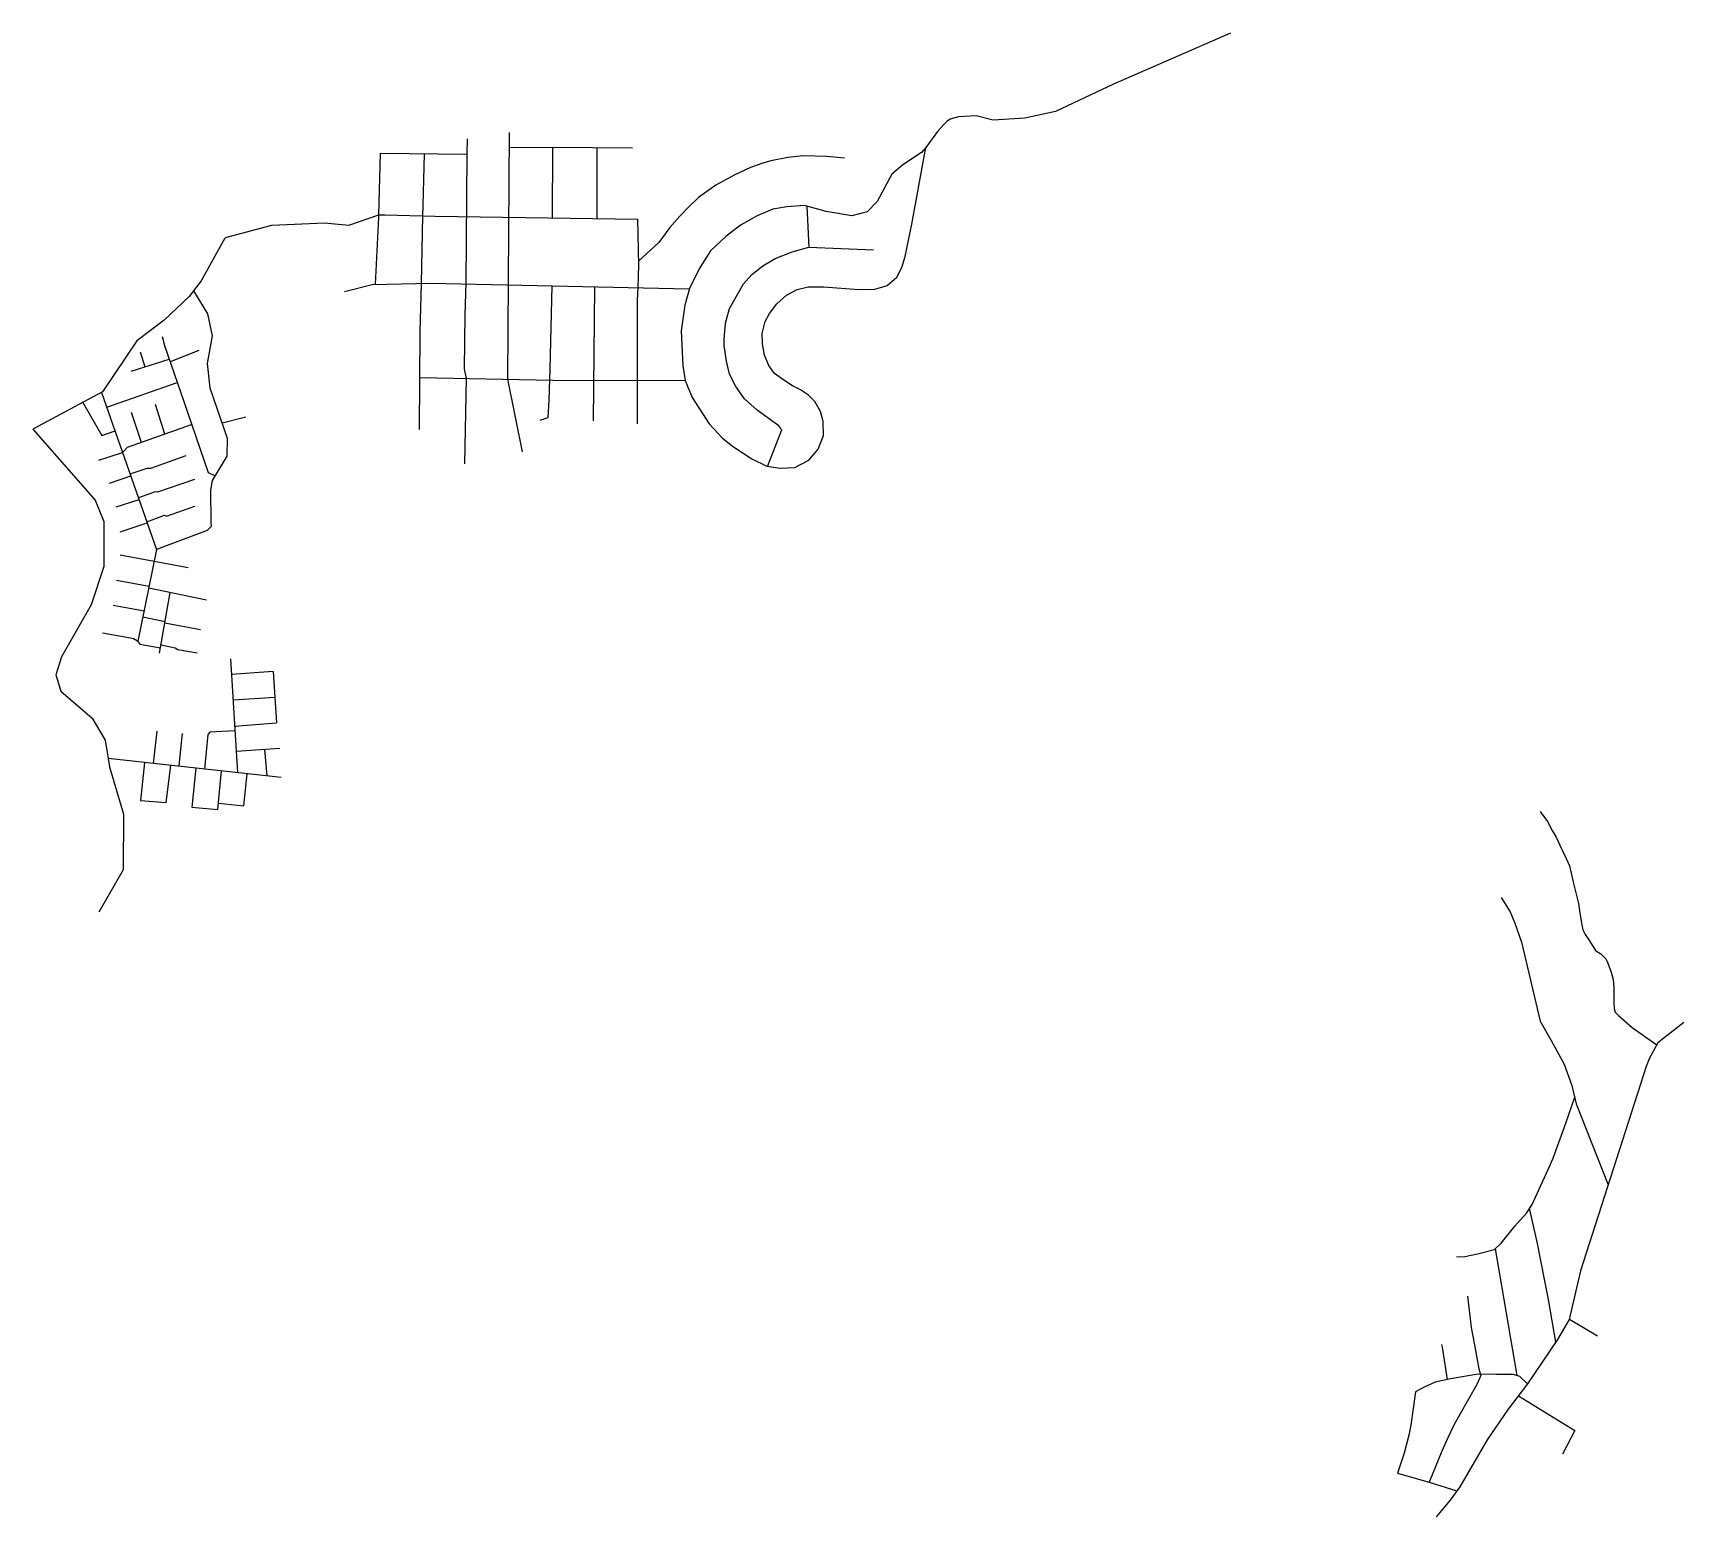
# Model space of a CAD drawing. Header units: millimetres. Extents: x 341202 to 343574, y 7371058 to 7373191.
import ezdxf

# ---------------------------------------------------------------- set-up
doc = ezdxf.new("R2010")
doc.units = ezdxf.units.MM
for name, color, linetype in [('AVENIDA BEETHOVEN - 29_12_20 - MAVIC - BOTUJURU - ETAPA 01 - DJI_0066', 7, 'Continuous'), ('AVENIDA IVANOVSKY - 29_12_20 - MAVIC - BOTUJURU - ETAPA 01 - DJI_0069', 7, 'Continuous'), ('AVENIDA MANAUS - 29_12_20 - PHANTOM 4 - BOTUJURU - DJI_0014', 7, 'Continuous'), ('AVENIDA NICOLA DEMARCHI - 29_12_20 - MAVIC - BOTUJURU - ETAPA 01 - DJI_0065', 7, 'Continuous'), ('ESTRADA DO VERGUEIRO - 29_12_20 - PHANTOM 4 - BOTUJURU - DJI_0011', 7, 'Continuous'), ('MCT - RUA AUGUSTO ROSA DA SILVA', 1, 'Continuous'), ('MCT - TRAVESSA CAMAÇARI', 7, 'Continuous'), ('MCT - TRAVESSA FROMER', 7, 'Continuous'), ('MCT - TRAVESSA GRAVATÁ', 7, 'Continuous'), ('RUA 2 DE DEZEMBRO - 29_12_20 - PHANTOM 4 - BOTUJURU - DJI_0016', 7, 'Continuous'), ('RUA AGOSTINHO MASINI - 28_12_20 - PASTA ÚNICA - DJI_0160', 1, 'Continuous'), ('RUA ALBINA SILVA - 28_12_20 - PASTA ÚNICA - DJI_0161', 1, 'Continuous'), ('RUA ALIANÇAS - 29_12_20 - MAVIC - BOTUJURU - ETAPA 01 - DJI_0062', 7, 'Continuous'), ('RUA ANTONIO FRANCISCO ZANELLATO', 1, 'Continuous'), ('RUA ANTONIO MENEGHETTI - 28_12_20 - PASTA ÚNICA - DJI_0162', 1, 'Continuous'), ('RUA ANÉSIO SIQUEIRA LIMA - 29_12_20 - PHANTOM 4 - BOTUJURU - DJI_0022', 7, 'Continuous'), ('RUA ARCO VERDE - 29_12_20 _ MAVIC - BOTUJURU - ETAPA 01 - DJI_0054', 7, 'Continuous'), ('RUA ARCO-ÍRIS - 29_12_20 - MAVIC - BOTUJURU - ETAPA 01 - DJI_0047', 7, 'Continuous'), ('RUA BODAS DE PRATA - 29_12_20 - MAVIC - BOTUJURU - ETAPA 01 - DJI_0067', 7, 'Continuous'), ('RUA CHOPIN - 29_12_20 - MAVIC - BOTUJURU - ETAPA 01 - DJI_0080', 7, 'Continuous'), ('RUA COPÉLIA - 29_12_20 - MAVIC - BOTUJURU - ETAPA 01 - DJI_0076', 7, 'Continuous'), ('RUA CUNHA - 29_12_20 - PHANTOM 4 - BOTUJURU - DJI_0015', 7, 'Continuous'), ('RUA DANÚBIO AZUL - 29_12_20 - MAVIC - BOTUJURU - ETAPA 01 - DJI_0081', 7, 'Continuous'), ('RUA DEBÉLIS - 29_12_20 - MAVIC - BOTUJURU - ETAPA 01 - DJI_0070', 7, 'Continuous'), ('RUA DO TESOURO - 29_12_20 - MAVIC - BOTUJURU - ETAPA 01 - DJI_0079', 7, 'Continuous'), ('RUA EFRAIM RAMOS DA SILVA -29_12_20 - MAVIC - BOTUJURU - ETAPA 01 - DJI_0051', 7, 'Continuous'), ('RUA EMA CIPRIANI BRUNI - 28_12_20 - PASTA ÚNICA - DJI_0001', 1, 'Continuous'), ('RUA EMÍLIO STUCHI - 28_12_20 - PASTA ÚNICA - DJI_0008', 1, 'Continuous'), ('RUA FELIPE MACEDO PONTES - 29_12_20 - MAVIC - BOTUJURU - ETAPA 01 - DJI_0055', 7, 'Continuous'), ('RUA FOLHAS DA MANHÃ - 29_12_20 - MAVIC - BOTUJURU - ETAPA 01 - DJI_0072', 7, 'Continuous'), ('RUA GIUSEPPE SABATINI - 28_12_20 - PASTA ÚNICA - DJI_0038', 1, 'Continuous'), ('RUA HUMAITÁ - 29_12_20 - PHANTOM 4 - BOTUJURU - DJI_0012', 7, 'Continuous'), ('RUA JACINTO SIMIONATO FILHO - 28_12_20 - PASTA ÚNICA - DJI_0035', 1, 'Continuous'), ("RUA JOSE D'ANGELO - 28 _12_20 - PASTA ÚNICA - DJI_0005", 1, 'Continuous'), ('RUA JOSÉ CARLOS DO NASCIMENTO - 29_12_20 - MAVIC - BOTUJURU - ETAPA 01 - DJI_0071', 7, 'Continuous'), ('RUA JOSÉ GOMES MORENO - 28_12_20 - PASTA ÚNICA - DJI_0006 - DJI_0165', 1, 'Continuous'), ('RUA JOÃO INÁCIO DA SILVA - 29_12_20 - MAVIC - BOTUJURU - ETAPA 01 - DJI_0052', 7, 'Continuous'), ('RUA JOÃO TURBAY - 28_12_20 - PASTA ÚNICA - DJI_0009', 1, 'Continuous'), ('RUA JULIO BARAZAL SALGADO - 28_12_20 - PASTA ÚNICA - DJI_0164', 1, 'Continuous'), ('RUA JURUBEBA - 29_12_20 - PHANTOM 4 - BOTUJURU - DJI_0013', 7, 'Continuous'), ('RUA LAGUNA - 29_12_20 - MAVIC - BOTUJURU - ETAPA 01 - DJI_0077', 7, 'Continuous'), ('RUA LUIZ DALMOLIN - 28_12_20 - PASTA ÚNICA - DJI_0163', 1, 'Continuous'), ('RUA MANFREDO MEYER - 29_12_20 - PHANTOM 4 - BOTUJURU - DJI_0020', 7, 'Continuous'), ('RUA MANGUE SECO - 29_12_20 - PHANTOM 4 - BOTUJURU - DJI_0018', 7, 'Continuous'), ('RUA MARLI BEZARRA DA SILVA - 29_12_20 - MAVIC - BOTUJURU - ETAPA 01 - DJI_0063 - DJI_0064', 7, 'Continuous'), ('RUA MUCUGEO - 29_12_20 - MAVIC - BOTUJURU - ETAPA 01 - DJI_0071', 7, 'Continuous'), ('RUA NICOLA FELTRIN - 28_12_20 - PASTA ÚNICA - DJI_0039', 1, 'Continuous'), ('RUA NOVO ORIENTE - 29_12_20 - PHANTOM 4 - BOTUJURU - DJI_0017', 7, 'Continuous'), ('RUA O - TRES - 29_12_20 - PHANTOM 4 - BOTUJURU - DJI_0019', 7, 'Continuous'), ('RUA OMAR DAIBERT - 28_12_20 - PASTA ÚNICA - DJI_0004', 1, 'Continuous'), ('RUA PASTOR TITO RODRIGUES LINHARES - 28_12_20 - PASTA ÚNICA - DJI_0007', 1, 'Continuous'), ('RUA POPULAR - 29_12_20 - MAVIC - BOTUJURU - ETAPA 01 - DJI_0042', 7, 'Continuous'), ('RUA PRIMAVERA - 29_12_20 - MAVIC - BOTUJURU - ETAPA 01 - DJI_0041', 7, 'Continuous'), ('RUA SALIM MAHFOUD - 28_12_20 - PASTA ÚNICA - DJI_0036', 1, 'Continuous'), ('RUA SEBASTIÃO BRUNI - 28_12_20 - PASTA ÚNICA - DJI_0159', 1, 'Continuous'), ('RUA SINFONIA - 29_12_20 -MAVIC - BOTUJURU - ETAPA 01 - DJI_0073', 7, 'Continuous'), ('RUA STRAUSS - 29_12_20 - MAVIC - BOTUJURU - ETAPA 01 - DJI_0078', 7, 'Continuous'), ('RUA TARUMÃ - 29_12_20 - PHANTOM 4 - BOTUJURU - DJI_0021', 7, 'Continuous'), ('RUA UNIÃO - 29 _12_20 - MAVIC - BOTUJURU - ETAPA 01 - DJI_0058', 7, 'Continuous'), ('RUA VALSA DE VIENA - 29_12_20 - MAVIC - BOTUJURU - ETAPA 01 - DJI_0075', 7, 'Continuous'), ('RUA VALSA DO IMPERADOR - 29_12_20 - MAVIC - BOTUJURU - ETAPA 01 - DJI_0075', 7, 'Continuous'), ('RUA YANOMAMI - 29_12_20 - MAVIC - BOTUJURU - ETAPA 01 - DJI_0041', 7, 'Continuous'), ('TRAVESSA ANITA MARIA DOS SANTOS - 29_12_20 - MAVIC - BOTUJURU - ETAPA 01 - DJI_0048', 7, 'Continuous'), ('TRAVESSA BELA - 29_12_20 - MAVIC - BOTUJURU - ETAPA 01 - DJI_0043', 7, 'Continuous'), ('TRAVESSA BELA DONA - 29_12_20 - MAVIC - BOTUJURU - ETAPA 01 - DJI_0057', 7, 'Continuous'), ('TRAVESSA CAMÉLIA BRANCA - 29_12_20 - MAVIC - BOTUJURU - ETAPA 01 - DJI_0044', 7, 'Continuous'), ('TRAVESSA ESTRELA DE PRATA - 29_12_20 - MAVIC - BOTUJURU - ETAPA 01 - DJI_0045', 7, 'Continuous'), ('TRAVESSA GARANHUNS - 29_12_20 - PHANTOM 4 - BOTUJURU - DJI_0007', 7, 'Continuous'), ('TRAVESSA IDEAL - 29_12_20 - MAVIC - BOTUJURU - ETAPA 01 - DJI_0050', 7, 'Continuous'), ('TRAVESSA MANOEL DE OLIVEIRA - 29_12_20 - MAVIC - BOTUJURU - ETAPA 01 -DJI_0059', 7, 'Continuous'), ('TRAVESSA RACHEL DE QUEIROZ - 29_12_20 - MAVIC - BOTUJURU - ETAPA 01 - DJI_0049', 7, 'Continuous'), ('TRAVESSA RECANTO DO SOL - 29_12_20 - MAVIC - BOTUJURU - ETAPA 01 - DJI_0061', 7, 'Continuous'), ('TRAVESSA SOBRAL - 29_12_20 - MAVIC - BOTUJURU - ETAPA 01 - DJI_0060', 7, 'Continuous'), ('TRAVESSA TEREZINHA LIMA - 29_12_20 - MAVIC - BOTUJURU - ETAPA 01 - DJI_0056', 7, 'Continuous')]:
    doc.layers.add(name, color=color, linetype=linetype)

msp = doc.modelspace()

# ---------------------------------------------------------------- linework, layer by layer
at = {"layer": 'AVENIDA BEETHOVEN - 29_12_20 - MAVIC - BOTUJURU - ETAPA 01 - DJI_0066'}
msp.add_lwpolyline([(341558.6, 7372120.8), (341310.1, 7372147.9)], dxfattribs=at)
at = {"layer": 'AVENIDA IVANOVSKY - 29_12_20 - MAVIC - BOTUJURU - ETAPA 01 - DJI_0069', "linetype": 'Continuous'}
msp.add_lwpolyline([(341485.9, 7372291.4), (341495.9, 7372127.6)], dxfattribs=at)
at = {"layer": 'AVENIDA MANAUS - 29_12_20 - PHANTOM 4 - BOTUJURU - DJI_0014', "linetype": 'Continuous'}
msp.add_lwpolyline([(343246.8, 7371431.9), (343259, 7371432.2), (343276.9, 7371436), (343301.7, 7371442.5), (343311.3, 7371451.4), (343330.7, 7371476.1), (343347.3, 7371494.7), (343355.5, 7371507.2), (343378, 7371556.4), (343385.8, 7371573.6), (343404.2, 7371624.2), (343416.8, 7371661.3)], dxfattribs=at)
at = {"layer": 'AVENIDA NICOLA DEMARCHI - 29_12_20 - MAVIC - BOTUJURU - ETAPA 01 - DJI_0065'}
msp.add_lwpolyline([(341477.8, 7372895.6), (341443.6, 7372834.2), (341426.6, 7372811.8), (341390.6, 7372777.8), (341351.1, 7372748.3), (341301.8, 7372674.7), (341202.1, 7372621.2), (341291.6, 7372519.2), (341304.1, 7372488.4), (341304.1, 7372424.1), (341285.6, 7372368.9), (341242.9, 7372294.2), (341235.1, 7372268.2), (341241.9, 7372244.9), (341287.3, 7372206), (341306, 7372174.4), (341311.9, 7372135.9), (341332.3, 7372067.8), (341331.6, 7371987.9), (341296.7, 7371927.3)], dxfattribs=at)
at = {"layer": 'ESTRADA DO VERGUEIRO - 29_12_20 - PHANTOM 4 - BOTUJURU - DJI_0011'}
msp.add_lwpolyline([(343573.7, 7371768.6), (343536.1, 7371739.3), (343523.6, 7371716.2), (343519.6, 7371705.5), (343425.1, 7371411.7), (343409, 7371341.7), (343392.2, 7371313), (343349, 7371249.3), (343321.3, 7371212.9), (343290.8, 7371169.1), (343251.8, 7371101.5), (343237.7, 7371082), (343217.6, 7371058.1)], dxfattribs=at)
at = {"layer": 'MCT - RUA AUGUSTO ROSA DA SILVA'}
msp.add_lwpolyline([(342257.4, 7372567.7), (342277.9, 7372620.2)], dxfattribs=at)
at = {"layer": 'MCT - TRAVESSA CAMAÇARI', "linetype": 'Continuous'}
msp.add_lwpolyline([(341440.2, 7372734.2), (341399.1, 7372718)], dxfattribs=at)
at = {"layer": 'MCT - TRAVESSA FROMER', "linetype": 'Continuous'}
msp.add_lwpolyline([(341355.9, 7372732.5), (341362.6, 7372710.9)], dxfattribs=at)
at = {"layer": 'MCT - TRAVESSA GRAVATÁ', "linetype": 'Continuous'}
msp.add_lwpolyline([(341507.9, 7372638.7), (341473.8, 7372629.8)], dxfattribs=at)
at = {"layer": 'RUA 2 DE DEZEMBRO - 29_12_20 - PHANTOM 4 - BOTUJURU - DJI_0016', "linetype": 'Continuous'}
msp.add_lwpolyline([(343262.9, 7371375.2), (343266, 7371346.9), (343268.2, 7371330.5), (343272.2, 7371307.8), (343278.9, 7371271), (343282.1, 7371261.4), (343276, 7371248.5), (343252, 7371206.5), (343243.2, 7371190.2), (343234.6, 7371171.9), (343225.8, 7371152.7), (343207.5, 7371108.3)], dxfattribs=at)
at = {"layer": 'RUA AGOSTINHO MASINI - 28_12_20 - PASTA ÚNICA - DJI_0160'}
msp.add_lwpolyline([(342008.6, 7372826), (342006.8, 7372633.1)], dxfattribs=at)
at = {"layer": 'RUA ALBINA SILVA - 28_12_20 - PASTA ÚNICA - DJI_0161'}
msp.add_lwpolyline([(341930.5, 7372634.3), (341942, 7372637.8), (341943.8, 7372662.9), (341943.8, 7372662.9), (341945.2, 7372707.3), (341947.8, 7372827.3)], dxfattribs=at)
at = {"layer": 'RUA ALIANÇAS - 29_12_20 - MAVIC - BOTUJURU - ETAPA 01 - DJI_0062', "linetype": 'Continuous'}
msp.add_lwpolyline([(341327.3, 7372440.6), (341376.1, 7372431.4), (341425, 7372422.6)], dxfattribs=at)
at = {"layer": 'RUA ANTONIO FRANCISCO ZANELLATO'}
msp.add_lwpolyline([(342922.5, 7373190.5), (342754.2, 7373117.1), (342671, 7373077.7), (342626.9, 7373068), (342581.4, 7373065.2), (342556.8, 7373071.4), (342531.8, 7373070.2), (342519.7, 7373066.6), (342514.9, 7373063.5), (342510.6, 7373059), (342501.6, 7373048.9), (342484.7, 7373025.9)], dxfattribs=at)
at = {"layer": 'RUA ANTONIO MENEGHETTI - 28_12_20 - PASTA ÚNICA - DJI_0162'}
msp.add_lwpolyline([(341886, 7373047.4), (341883.9, 7372692.9), (341905, 7372588.9)], dxfattribs=at)
at = {"layer": 'RUA ANÉSIO SIQUEIRA LIMA - 29_12_20 - PHANTOM 4 - BOTUJURU - DJI_0022', "linetype": 'Continuous'}
msp.add_lwpolyline([(343409.2, 7371342.2), (343449.5, 7371318.2)], dxfattribs=at)
at = {"layer": 'RUA ARCO VERDE - 29_12_20 _ MAVIC - BOTUJURU - ETAPA 01 - DJI_0054', "linetype": 'Continuous'}
msp.add_lwpolyline([(341342.9, 7372645.9), (341357.6, 7372602.6)], dxfattribs=at)
at = {"layer": 'RUA ARCO-ÍRIS - 29_12_20 - MAVIC - BOTUJURU - ETAPA 01 - DJI_0047'}
msp.add_lwpolyline([(341300.7, 7372674), (341379.6, 7372448.4), (341352.7, 7372316.4)], dxfattribs=at)
at = {"layer": 'RUA BODAS DE PRATA - 29_12_20 - MAVIC - BOTUJURU - ETAPA 01 - DJI_0067'}
msp.add_lwpolyline([(341538.5, 7372122.9), (341535.3, 7372161)], dxfattribs=at)
at = {"layer": 'RUA CHOPIN - 29_12_20 - MAVIC - BOTUJURU - ETAPA 01 - DJI_0080', "linetype": 'Continuous'}
msp.add_lwpolyline([(341379.9, 7372187.3), (341374.6, 7372140.9)], dxfattribs=at)
at = {"layer": 'RUA COPÉLIA - 29_12_20 - MAVIC - BOTUJURU - ETAPA 01 - DJI_0076', "linetype": 'Continuous'}
msp.add_lwpolyline([(341468.4, 7372083.7), (341504.8, 7372079.8), (341509.8, 7372126.1)], dxfattribs=at)
at = {"layer": 'RUA CUNHA - 29_12_20 - PHANTOM 4 - BOTUJURU - DJI_0015', "linetype": 'Continuous'}
msp.add_lwpolyline([(343302.7, 7371443.5), (343333.4, 7371261.5)], dxfattribs=at)
at = {"layer": 'RUA DANÚBIO AZUL - 29_12_20 - MAVIC - BOTUJURU - ETAPA 01 - DJI_0081', "linetype": 'Continuous'}
msp.add_lwpolyline([(341411.9, 7372136.8), (341415, 7372166), (341417, 7372184.1)], dxfattribs=at)
at = {"layer": 'RUA DEBÉLIS - 29_12_20 - MAVIC - BOTUJURU - ETAPA 01 - DJI_0070', "linetype": 'Continuous'}
msp.add_lwpolyline([(341547.3, 7372273.1), (341487.2, 7372268.8)], dxfattribs=at)
at = {"layer": 'RUA DO TESOURO - 29_12_20 - MAVIC - BOTUJURU - ETAPA 01 - DJI_0079', "linetype": 'Continuous'}
msp.add_lwpolyline([(341362.5, 7372142.2), (341356.5, 7372087.7), (341393.5, 7372084.8), (341399.9, 7372138.1)], dxfattribs=at)
at = {"layer": 'RUA EFRAIM RAMOS DA SILVA -29_12_20 - MAVIC - BOTUJURU - ETAPA 01 - DJI_0051', "linetype": 'Continuous'}
msp.add_lwpolyline([(341387.8, 7372754.5), (341391, 7372741.7), (341418.6, 7372661.1), (341453.7, 7372558.8), (341463.6, 7372554.3)], dxfattribs=at)
at = {"layer": 'RUA EMA CIPRIANI BRUNI - 28_12_20 - PASTA ÚNICA - DJI_0001'}
msp.add_lwpolyline([(341757.9, 7372695.6), (341949, 7372691.5), (342139.1, 7372691.2)], dxfattribs=at)
at = {"layer": 'RUA EMÍLIO STUCHI - 28_12_20 - PASTA ÚNICA - DJI_0008'}
msp.add_lwpolyline([(342012, 7373025.3), (342012.2, 7372924)], dxfattribs=at)
at = {"layer": 'RUA FELIPE MACEDO PONTES - 29_12_20 - MAVIC - BOTUJURU - ETAPA 01 - DJI_0055', "linetype": 'Continuous'}
msp.add_lwpolyline([(341377.6, 7372657.2), (341391.1, 7372614.4)], dxfattribs=at)
at = {"layer": 'RUA FOLHAS DA MANHÃ - 29_12_20 - MAVIC - BOTUJURU - ETAPA 01 - DJI_0072', "linetype": 'Continuous'}
msp.add_lwpolyline([(341491.8, 7372194.7), (341552.1, 7372199.2)], dxfattribs=at)
at = {"layer": 'RUA GIUSEPPE SABATINI - 28_12_20 - PASTA ÚNICA - DJI_0038'}
msp.add_lwpolyline([(342313.9, 7372941.9), (342316.7, 7372882.7)], dxfattribs=at)
at = {"layer": 'RUA HUMAITÁ - 29_12_20 - PHANTOM 4 - BOTUJURU - DJI_0012', "linetype": 'Continuous'}
msp.add_lwpolyline([(343311, 7371948.5), (343324, 7371927.7), (343330.7, 7371911.5), (343340.4, 7371884.3), (343367.2, 7371770.6), (343383.1, 7371742.6), (343401.4, 7371708.6), (343412.7, 7371678.1), (343419, 7371652), (343464.9, 7371535.5)], dxfattribs=at)
at = {"layer": 'RUA JACINTO SIMIONATO FILHO - 28_12_20 - PASTA ÚNICA - DJI_0035'}
msp.add_lwpolyline([(342368, 7373010.5), (342342.4, 7373012.9), (342308.5, 7373013.9), (342286.3, 7373011.5), (342262.1, 7373006.7), (342250.4, 7373003.4), (342232.9, 7372997.3), (342209.1, 7372986.2), (342183.2, 7372972), (342158.3, 7372954), (342143.6, 7372940.3), (342131.3, 7372927.5), (342116.9, 7372911.3), (342101.1, 7372889.4), (342072.5, 7372863.1)], dxfattribs=at)
at = {"layer": "RUA JOSE D'ANGELO - 28 _12_20 - PASTA ÚNICA - DJI_0005"}
msp.add_lwpolyline([(341478.4, 7372896.7), (341545, 7372914.4), (341620.9, 7372918), (341655.6, 7372914.4), (341699.1, 7372929.3), (341707.4, 7372929.1), (341779.6, 7372927.2), (342071.1, 7372923.2)], dxfattribs=at)
at = {"layer": 'RUA JOSÉ CARLOS DO NASCIMENTO - 29_12_20 - MAVIC - BOTUJURU - ETAPA 01 - DJI_0071', "linetype": 'Continuous'}
msp.add_lwpolyline([(341368.3, 7372393.1), (341451.2, 7372375.8)], dxfattribs=at)
at = {"layer": 'RUA JOSÉ GOMES MORENO - 28_12_20 - PASTA ÚNICA - DJI_0006 - DJI_0165'}
msp.add_lwpolyline([(341694.1, 7372829.4), (341698.7, 7372925.6), (341699.1, 7372929.3), (341701.2, 7373017.9), (341825.4, 7373016.3)], dxfattribs=at)
at = {"layer": 'RUA JOÃO INÁCIO DA SILVA - 29_12_20 - MAVIC - BOTUJURU - ETAPA 01 - DJI_0052'}
msp.add_lwpolyline([(341296.5, 7372576.5), (341330.9, 7372587.7), (341337.7, 7372595.6), (341429.9, 7372628)], dxfattribs=at)
at = {"layer": 'RUA JOÃO TURBAY - 28_12_20 - PASTA ÚNICA - DJI_0009'}
msp.add_lwpolyline([(341948.5, 7373025.9), (341948.1, 7372924.9)], dxfattribs=at)
at = {"layer": 'RUA JULIO BARAZAL SALGADO - 28_12_20 - PASTA ÚNICA - DJI_0164'}
msp.add_lwpolyline([(341757.4, 7372620.7), (341758.4, 7372761.3), (341760.4, 7372830.7), (341760.4, 7372830.7), (341762.2, 7372927.6), (341762.4, 7372942.9), (341764.6, 7373017)], dxfattribs=at)
at = {"layer": 'RUA JURUBEBA - 29_12_20 - PHANTOM 4 - BOTUJURU - DJI_0013', "linetype": 'Continuous'}
msp.add_lwpolyline([(343367.2, 7372071.9), (343377.8, 7372057.4), (343384.6, 7372044.6), (343390, 7372035), (343398.3, 7372017.1), (343404.6, 7372004.4), (343409.1, 7371993.7), (343414.8, 7371968.6), (343422.2, 7371939.8), (343424.3, 7371926.1), (343426.7, 7371911.5), (343428.3, 7371901.8), (343432, 7371895), (343437.8, 7371886), (343446.5, 7371872.2), (343454.1, 7371867.5), (343458.6, 7371863.2), (343461.3, 7371860.2), (343463.1, 7371857.5), (343464.5, 7371854), (343468.9, 7371841.1), (343472, 7371830.4), (343473.1, 7371819.2), (343473.1, 7371797.5), (343473.3, 7371788.9), (343474.8, 7371783.5), (343479.8, 7371778.5), (343499.4, 7371761.6), (343534.7, 7371736.7)], dxfattribs=at)
at = {"layer": 'RUA LAGUNA - 29_12_20 - MAVIC - BOTUJURU - ETAPA 01 - DJI_0077', "linetype": 'Continuous'}
msp.add_lwpolyline([(341467.5, 7372074.9), (341472.9, 7372130.1)], dxfattribs=at)
at = {"layer": 'RUA LUIZ DALMOLIN - 28_12_20 - PASTA ÚNICA - DJI_0163'}
msp.add_lwpolyline([(341825.6, 7373038.6), (341825.4, 7373016.3), (341825.4, 7373016.3), (341823.9, 7372831), (341822.6, 7372785.8), (341821.6, 7372707.8), (341824.3, 7372694.2), (341821.8, 7372571.4)], dxfattribs=at)
at = {"layer": 'RUA MANFREDO MEYER - 29_12_20 - PHANTOM 4 - BOTUJURU - DJI_0020', "linetype": 'Continuous'}
msp.add_lwpolyline([(343336, 7371232.3), (343416.9, 7371182.4), (343399.1, 7371148.3)], dxfattribs=at)
at = {"layer": 'RUA MANGUE SECO - 29_12_20 - PHANTOM 4 - BOTUJURU - DJI_0018', "linetype": 'Continuous'}
msp.add_lwpolyline([(343349, 7371249.3), (343337.8, 7371260), (343328.9, 7371262.9), (343304.2, 7371262.9), (343278, 7371263.4), (343238.4, 7371256.4), (343216.1, 7371251.6), (343201.3, 7371245.2), (343187.9, 7371237.9), (343181.4, 7371189.9), (343178.6, 7371175.8), (343171.8, 7371150), (343162, 7371121)], dxfattribs=at)
at = {"layer": 'RUA MARLI BEZARRA DA SILVA - 29_12_20 - MAVIC - BOTUJURU - ETAPA 01 - DJI_0063 - DJI_0064'}
msp.add_lwpolyline([(341432.8, 7372820), (341452.8, 7372786.8), (341459.3, 7372755.5), (341452.2, 7372715.4), (341456.2, 7372680.7), (341481.2, 7372608.3), (341480.7, 7372582.6), (341459.6, 7372547.6), (341457.3, 7372533.7), (341457.8, 7372488.6), (341458, 7372481.5), (341452.4, 7372475.6), (341379.6, 7372448.4)], dxfattribs=at)
at = {"layer": 'RUA MUCUGEO - 29_12_20 - MAVIC - BOTUJURU - ETAPA 01 - DJI_0071', "linetype": 'Continuous'}
msp.add_lwpolyline([(341547.3, 7372273.1), (341552.1, 7372199.2)], dxfattribs=at)
at = {"layer": 'RUA NICOLA FELTRIN - 28_12_20 - PASTA ÚNICA - DJI_0039'}
msp.add_lwpolyline([(342277.9, 7372620.2), (342273.4, 7372626), (342266.8, 7372630.8), (342242.5, 7372648.5), (342224.1, 7372665), (342211.7, 7372682.4), (342202.5, 7372700.5), (342198.1, 7372718.9), (342195.1, 7372741.3), (342194.9, 7372750), (342196.9, 7372773.4), (342202.6, 7372794.5), (342222.6, 7372829.9), (342234.5, 7372843.5), (342250.6, 7372855.9), (342268.2, 7372866.5), (342292.8, 7372876.2), (342316.7, 7372882.7), (342409.5, 7372879), (342409.5, 7372879)], dxfattribs=at)
at = {"layer": 'RUA NOVO ORIENTE - 29_12_20 - PHANTOM 4 - BOTUJURU - DJI_0017', "linetype": 'Continuous'}
msp.add_lwpolyline([(343162, 7371121.1), (343207.5, 7371108.3), (343247.5, 7371095.6)], dxfattribs=at)
at = {"layer": 'RUA O - TRES - 29_12_20 - PHANTOM 4 - BOTUJURU - DJI_0019', "linetype": 'Continuous'}
msp.add_lwpolyline([(343225.6, 7371306.1), (343226.5, 7371302.2), (343233.6, 7371255.4)], dxfattribs=at)
at = {"layer": 'RUA OMAR DAIBERT - 28_12_20 - PASTA ÚNICA - DJI_0004'}
msp.add_lwpolyline([(341649.8, 7372819.1), (341689.4, 7372829.3), (341773.3, 7372831), (342144.8, 7372822.7)], dxfattribs=at)
at = {"layer": 'RUA PASTOR TITO RODRIGUES LINHARES - 28_12_20 - PASTA ÚNICA - DJI_0007'}
msp.add_lwpolyline([(342063.3, 7373024.9), (341948.5, 7373025.9), (341885.7, 7373025.6)], dxfattribs=at)
at = {"layer": 'RUA POPULAR - 29_12_20 - MAVIC - BOTUJURU - ETAPA 01 - DJI_0042', "linetype": 'Continuous'}
msp.add_lwpolyline([(341391.6, 7372342.9), (341442.8, 7372333.6)], dxfattribs=at)
at = {"layer": 'RUA PRIMAVERA - 29_12_20 - MAVIC - BOTUJURU - ETAPA 01 - DJI_0041', "linetype": 'Continuous'}
msp.add_lwpolyline([(341302.1, 7372328.4), (341342.2, 7372321.4), (341346.6, 7372320.5), (341352.2, 7372317.2), (341355.4, 7372312.1), (341385.3, 7372306.9)], dxfattribs=at)
at = {"layer": 'RUA SALIM MAHFOUD - 28_12_20 - PASTA ÚNICA - DJI_0036'}
msp.add_lwpolyline([(342484.7, 7373025.9), (342478.3, 7373018.6), (342451.6, 7373000.9), (342435.7, 7372987.6), (342414.9, 7372948.6), (342400.4, 7372933.8), (342378.4, 7372927.8), (342341.6, 7372934.2), (342310.2, 7372942.9), (342285.1, 7372940.8), (342264.9, 7372937.2), (342242.3, 7372928), (342218.5, 7372914.5), (342197.5, 7372898.3), (342175.2, 7372877.7), (342158.9, 7372851.5), (342145, 7372823.6), (342138.6, 7372799.5), (342133.1, 7372762.5), (342135.6, 7372712.3), (342139.1, 7372691.2), (342149, 7372666.9), (342173.4, 7372628.9), (342192.1, 7372608.7), (342206.9, 7372596.6), (342234.7, 7372578.4), (342256.1, 7372567.9), (342275.5, 7372565.2), (342296.6, 7372566.1), (342316.5, 7372576.8), (342330.1, 7372592.4), (342337.8, 7372612.3), (342337.1, 7372632.3), (342333.4, 7372646.7), (342325, 7372661), (342316, 7372670.3), (342304.5, 7372677.8), (342292.9, 7372683.4), (342280.5, 7372691.8), (342267.5, 7372701.4), (342259.3, 7372712.6), (342252.7, 7372727.7), (342249.9, 7372744), (342249.7, 7372758.8), (342253.8, 7372776.1), (342260.1, 7372787.6), (342270.7, 7372801.6), (342284.5, 7372813.7), (342299.6, 7372821.8), (342315.6, 7372826), (342337.5, 7372825.7), (342388.7, 7372822), (342411.6, 7372822.6), (342429.2, 7372827.5), (342443, 7372839.6), (342450, 7372853.7), (342454.9, 7372869.6), (342464.4, 7372915.8), (342484.7, 7373025.9)], dxfattribs=at)
at = {"layer": 'RUA SEBASTIÃO BRUNI - 28_12_20 - PASTA ÚNICA - DJI_0159'}
msp.add_lwpolyline([(342070.5, 7372629), (342070.5, 7372806.7), (342071.2, 7372824.9), (342072.6, 7372856.9), (342071.1, 7372923.2)], dxfattribs=at)
at = {"layer": 'RUA SINFONIA - 29_12_20 -MAVIC - BOTUJURU - ETAPA 01 - DJI_0073', "linetype": 'Continuous'}
msp.add_lwpolyline([(341489.5, 7372232.1), (341549.7, 7372236)], dxfattribs=at)
at = {"layer": 'RUA STRAUSS - 29_12_20 - MAVIC - BOTUJURU - ETAPA 01 - DJI_0078', "linetype": 'Continuous'}
msp.add_lwpolyline([(341436.2, 7372134.1), (341430.2, 7372078.1), (341467.5, 7372074.9)], dxfattribs=at)
at = {"layer": 'RUA TARUMÃ - 29_12_20 - PHANTOM 4 - BOTUJURU - DJI_0021', "linetype": 'Continuous'}
msp.add_lwpolyline([(343389.6, 7371309.3), (343379.2, 7371370.8), (343363.5, 7371450.9), (343352, 7371501.9)], dxfattribs=at)
at = {"layer": 'RUA UNIÃO - 29 _12_20 - MAVIC - BOTUJURU - ETAPA 01 - DJI_0058', "linetype": 'Continuous'}
msp.add_lwpolyline([(341321.5, 7372509.7), (341354.5, 7372520.1)], dxfattribs=at)
at = {"layer": 'RUA VALSA DE VIENA - 29_12_20 - MAVIC - BOTUJURU - ETAPA 01 - DJI_0075'}
msp.add_lwpolyline([(341556.9, 7372162.5), (341494.1, 7372158.1)], dxfattribs=at)
at = {"layer": 'RUA VALSA DO IMPERADOR - 29_12_20 - MAVIC - BOTUJURU - ETAPA 01 - DJI_0075', "linetype": 'Continuous'}
msp.add_lwpolyline([(341492.2, 7372187.9), (341456.1, 7372185.9), (341453.1, 7372182.6), (341448.7, 7372132.8)], dxfattribs=at)
at = {"layer": 'RUA YANOMAMI - 29_12_20 - MAVIC - BOTUJURU - ETAPA 01 - DJI_0041', "linetype": 'Continuous'}
msp.add_lwpolyline([(341384, 7372299.2), (341399.2, 7372386.7)], dxfattribs=at)
at = {"layer": 'TRAVESSA ANITA MARIA DOS SANTOS - 29_12_20 - MAVIC - BOTUJURU - ETAPA 01 - DJI_0048', "linetype": 'Continuous'}
msp.add_lwpolyline([(341273.8, 7372659.5), (341301.2, 7372612), (341320, 7372618.7)], dxfattribs=at)
at = {"layer": 'TRAVESSA BELA - 29_12_20 - MAVIC - BOTUJURU - ETAPA 01 - DJI_0043', "linetype": 'Continuous'}
msp.add_lwpolyline([(341359.8, 7372351.5), (341391.9, 7372344.9)], dxfattribs=at)
at = {"layer": 'TRAVESSA BELA DONA - 29_12_20 - MAVIC - BOTUJURU - ETAPA 01 - DJI_0057', "linetype": 'Continuous'}
msp.add_lwpolyline([(341311.9, 7372543.6), (341342.6, 7372554.3)], dxfattribs=at)
at = {"layer": 'TRAVESSA CAMÉLIA BRANCA - 29_12_20 - MAVIC - BOTUJURU - ETAPA 01 - DJI_0044', "linetype": 'Continuous'}
msp.add_lwpolyline([(341317.4, 7372368.3), (341361.6, 7372360.3)], dxfattribs=at)
at = {"layer": 'TRAVESSA ESTRELA DE PRATA - 29_12_20 - MAVIC - BOTUJURU - ETAPA 01 - DJI_0045', "linetype": 'Continuous'}
msp.add_lwpolyline([(341322.2, 7372404.5), (341368.8, 7372395.6)], dxfattribs=at)
at = {"layer": 'TRAVESSA GARANHUNS - 29_12_20 - PHANTOM 4 - BOTUJURU - DJI_0007', "linetype": 'Continuous'}
msp.add_lwpolyline([(341386, 7372311.2), (341406.1, 7372307.1), (341410.1, 7372304.8), (341437.9, 7372300)], dxfattribs=at)
at = {"layer": 'TRAVESSA IDEAL - 29_12_20 - MAVIC - BOTUJURU - ETAPA 01 - DJI_0050', "linetype": 'Continuous'}
msp.add_lwpolyline([(341308, 7372653.1), (341409.3, 7372688.2)], dxfattribs=at)
at = {"layer": 'TRAVESSA MANOEL DE OLIVEIRA - 29_12_20 - MAVIC - BOTUJURU - ETAPA 01 -DJI_0059', "linetype": 'Continuous'}
msp.add_lwpolyline([(341434.1, 7372548.8), (341380.8, 7372530.5), (341377.8, 7372531.2), (341353.6, 7372522.6)], dxfattribs=at)
at = {"layer": 'TRAVESSA RACHEL DE QUEIROZ - 29_12_20 - MAVIC - BOTUJURU - ETAPA 01 - DJI_0049', "linetype": 'Continuous'}
msp.add_lwpolyline([(341343.1, 7372704.8), (341397.8, 7372721.9)], dxfattribs=at)
at = {"layer": 'TRAVESSA RECANTO DO SOL - 29_12_20 - MAVIC - BOTUJURU - ETAPA 01 - DJI_0061', "linetype": 'Continuous'}
msp.add_lwpolyline([(341327.2, 7372473.8), (341366.2, 7372486.6)], dxfattribs=at)
at = {"layer": 'TRAVESSA SOBRAL - 29_12_20 - MAVIC - BOTUJURU - ETAPA 01 - DJI_0060', "linetype": 'Continuous'}
msp.add_lwpolyline([(341365.6, 7372488.2), (341390.9, 7372497.8), (341393.7, 7372496.4), (341434.5, 7372510.8)], dxfattribs=at)
at = {"layer": 'TRAVESSA TEREZINHA LIMA - 29_12_20 - MAVIC - BOTUJURU - ETAPA 01 - DJI_0056', "linetype": 'Continuous'}
msp.add_lwpolyline([(341341.7, 7372557), (341365.9, 7372565.4), (341371.3, 7372565.2), (341421.9, 7372583.5)], dxfattribs=at)

doc.saveas('drawing.dxf')
